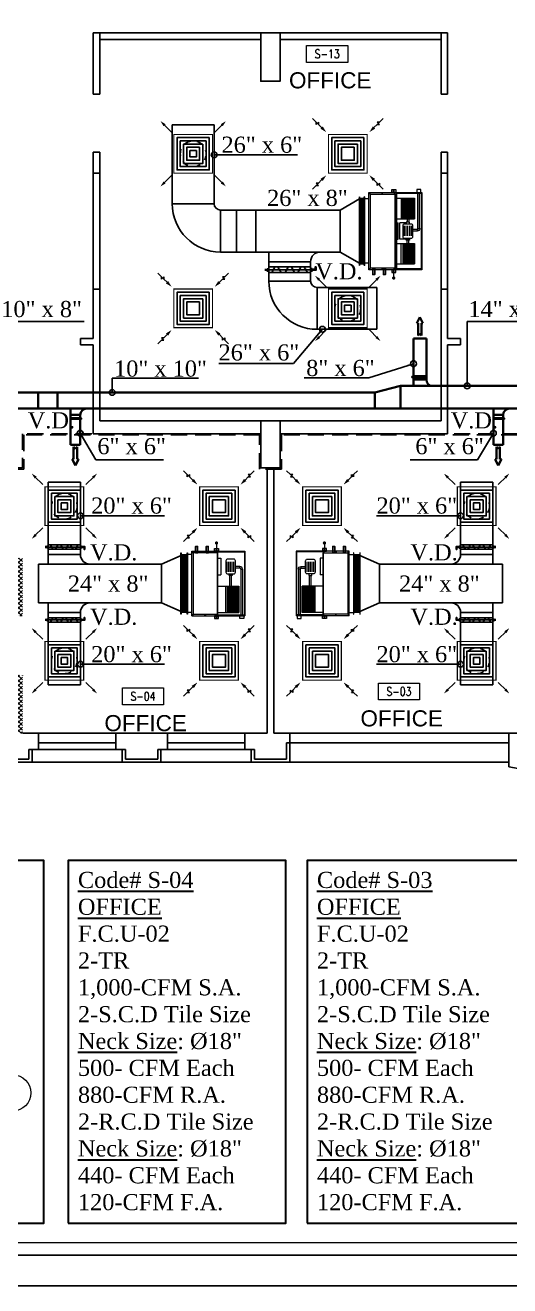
# Model space of a CAD drawing. Extents: x -432 to -365, y -145 to 173.
# Drawn here: x -398.62 to -391.1, y -65.47 to -45.91 of the extents above; entities that cross this region are included whole.
import ezdxf
from ezdxf.enums import TextEntityAlignment as Align

# ---------------------------------------------------------------- set-up
doc = ezdxf.new("R2010")
doc.units = 0
doc.header["$MEASUREMENT"] = 0
for name, pattern in [('DASHDOT', [1, 0.5, -0.25, 0, -0.25]), ('HIDDEN', [0.375, 0.25, -0.125]), ('HIDDEN-Z', [3, 2, -1])]:
    doc.linetypes.add(name, pattern=pattern)
for name, color, linetype in [('01_AC-EQUIP', 206, 'Continuous'), ('03_AC-S.DUCT', 5, 'Continuous'), ('12-AC-FL.CONN.', 2, 'Continuous'), ('A.C.VOLUM DAMPER', 2, 'Continuous'), ('COL', 2, 'Continuous'), ('COLHATCH', 5, 'Continuous'), ('elev', 2, 'Continuous'), ('ELEV1', 7, 'Continuous'), ('FASEL', 253, 'Continuous'), ('fram', 252, 'Continuous'), ('M-CH-WP-R', 40, 'HIDDEN-Z'), ('M-CH-WP-S', 142, 'Continuous'), ('M-DIFUSER', 195, 'Continuous'), ('M-DUCT-RA', 30, 'Continuous'), ('M-DUCT-SA', 5, 'Continuous'), ('M-EQBMNT', 21, 'Continuous'), ('METAL-EDGE', 253, 'Continuous'), ('WALL', 4, 'Continuous'), ('WIN', 5, 'Continuous'), ('ZONE TEXT', 73, 'Continuous')]:
    doc.layers.add(name, color=color, linetype=linetype)
for name, color, linetype, lineweight in [('04-AC_F.A.DUCT', 4, 'Continuous', 35), ('A-SYMB-RMNU', 4, 'Continuous', 9), ('AC-TEXT', 15, 'Continuous', 30), ('AXIS-TXT', 171, 'Continuous', 20)]:
    doc.layers.add(name, color=color, linetype=linetype, lineweight=lineweight)
doc.styles.add('AC', font='romans.shx', dxfattribs={"height": 0.2})
doc.styles.add('ARABY', font='sosa.shx')
doc.styles.add('ROMANS-TITLE', font='ROMANS.shx', dxfattribs={"width": 0.8})
doc.dimstyles.new('IHAB', dxfattribs={"dimscale": 0, "dimtxt": 0.15, "dimasz": 0.09, "dimexe": 0.18, "dimexo": 0.0625, "dimgap": 0, "dimtad": 0, "dimtih": 1, "dimtoh": 1, "dimzin": 0, "dimdsep": 46, "dimtxsty": 'ARABY', "dimcen": 0.03, "dimse1": 1, "dimse2": 1, "dimclrd": 36, "dimclrt": 42, "dimadec": 0, "dimazin": 0, "dimtfac": 1, "dimtmove": 1, "dimatfit": 3, "dimldrblk": 'ORIGIN', "dimfxl": 1, "dimtolj": 1, "dimtzin": 0, "dimarcsym": 0})

# ---------------------------------------------------------------- blocks, each defined once
blk = doc.blocks.new('*U251')
at = {"layer": 'M-DIFUSER', "ltscale": 5, "const_width": 18}
blk.add_lwpolyline([(-300, 300), (300, 300), (300, -300), (-300, -300)], close=True, dxfattribs=at)
at = {"layer": 'M-DIFUSER', "color": 21}
for points in [[(250, 250), (-250, 250), (-250, -250), (250, -250)], [(200, 200), (-200, 200), (-200, -200), (200, -200)], [(150, 150), (-150, 150), (-150, -150), (150, -150)], [(100, 100), (-100, 100), (-100, -100), (100, -100)], [(50, 50), (-50, 50), (-50, -50), (50, -50)]]:
    blk.add_lwpolyline(points, close=True, dxfattribs=at)
at = {"layer": 'M-DUCT-SA', "color": 5, "extrusion": (-5.07059e-20, -1.19855e-17, -1)}
blk.add_line((-461, 461), (-335, 335), dxfattribs=at)
at = {"layer": 'M-DUCT-SA', "color": 5, "extrusion": (-1.19855e-17, 5.07059e-20, -1)}
blk.add_line((461, 461), (335, 335), dxfattribs=at)
at = {"layer": 'M-DUCT-SA', "color": 5, "extrusion": (1.19855e-17, -5.07059e-20, -1)}
blk.add_line((-461, -461), (-335, -335), dxfattribs=at)
at = {"layer": 'M-DUCT-SA', "color": 5, "extrusion": (5.07059e-20, 1.19855e-17, -1)}
blk.add_line((461, -461), (335, -335), dxfattribs=at)
at = {"layer": 'M-DUCT-SA', "color": 5, "extrusion": (-5.07059e-20, -1.19855e-17, -1)}
blk.add_solid([(460, 428), (429, 459), (507, 507)], dxfattribs=at)
at = {"layer": 'M-DUCT-SA', "color": 5, "extrusion": (5.07059e-20, -1.19855e-17, -1)}
blk.add_solid([(-460, 428), (-429, 459), (-507, 507)], dxfattribs=at)
at = {"layer": 'M-DUCT-SA', "color": 5, "extrusion": (1.19855e-17, -5.07059e-20, -1)}
blk.add_solid([(428, -460), (459, -429), (507, -507)], dxfattribs=at)
at = {"layer": 'M-DUCT-SA', "color": 5, "extrusion": (-1.19855e-17, -5.07059e-20, -1)}
blk.add_solid([(-428, -460), (-459, -429), (-507, -507)], dxfattribs=at)
blk = doc.blocks.new('*U254')
at = {"layer": 'M-DIFUSER', "ltscale": 5, "const_width": 18}
blk.add_lwpolyline([(-300, 300), (300, 300), (300, -300), (-300, -300)], close=True, dxfattribs=at)
at = {"layer": 'M-DIFUSER', "color": 21}
for points in [[(250, 250), (-250, 250), (-250, -250), (250, -250)], [(200, 200), (-200, 200), (-200, -200), (200, -200)], [(150, 150), (-150, 150), (-150, -150), (150, -150)], [(100, 100), (-100, 100), (-100, -100), (100, -100)]]:
    blk.add_lwpolyline(points, close=True, dxfattribs=at)
at = {"layer": 'M-DUCT-RA', "color": 30}
for p, q in [((-491, 491), (-549, 549)), ((-491, 455), (-491, 491)), ((-455, 491), (-491, 455)), ((-455, 455), (-455, 491)), ((-406, 406), (-455, 455)), ((406, 406), (455, 455)), ((455, 491), (491, 491)), ((491, 455), (455, 491)), ((455, 455), (491, 455)), ((491, 491), (549, 549)), ((-491, -491), (-549, -549)), ((-491, -455), (-455, -491)), ((-455, -455), (-491, -455)), ((-455, -491), (-491, -491)), ((-406, -406), (-455, -455)), ((406, -406), (455, -455)), ((455, -491), (491, -455)), ((455, -455), (455, -491)), ((491, -455), (491, -491)), ((491, -491), (549, -549))]:
    blk.add_line(p, q, dxfattribs=at)
for points in [[(-389, 424), (-424, 389), (-335, 335)], [(424, 389), (389, 424), (335, 335)], [(-424, -389), (-389, -424), (-335, -335)], [(389, -424), (424, -389), (335, -335)]]:
    blk.add_solid(points, dxfattribs=at)
blk = doc.blocks.new('A$C180A56EA')
at = {"layer": 'A.C.VOLUM DAMPER'}
h = blk.add_hatch(dxfattribs=at)
h.set_pattern_fill('ANSI31', color=256, scale=0.001, style=0)
h.set_pattern_definition([(45, (129.5106855, -230.48025158), (-8.838834765e-05, 8.838834765e-05), [])])
h.paths.add_polyline_path([(0.0459, 0.0039), (0.0459, 0.0065), (0.0401, 0.0065), (0.0401, -0.0027), (0.0459, -0.0027), (0.0459, 0), (0.0603, 0), (0.0603, 0.0128), (0.057, 0.0128), (0.057, 0.0039)])
for p, q in [((-0.1242, 0.0032), (-0.1161, 0.0032)), ((-0.1161, 0.0004), (-0.119, 0.0032)), ((-0.1185, 0), (-0.1161, 0.0024)), ((-0.1161, 0.0015), (-0.1179, 0.0032)), ((-0.1174, 0), (-0.1161, 0.0013)), ((-0.1161, 0.0026), (-0.1168, 0.0032)), ((-0.1163, 0), (-0.1161, 0.0001)), ((-0.1161, 0.0001), (-0.1104, 0.0058)), ((-0.1161, 0.0013), (-0.1116, 0.0058)), ((-0.1161, 0.0024), (-0.1127, 0.0058)), ((-0.1161, -0.0026), (-0.1161, 0.0058)), ((-0.1161, 0.0035), (-0.1138, 0.0058)), ((-0.1161, 0.0058), (-0.1099, 0.0058)), ((-0.1161, 0.0057), (-0.116, 0.0058)), ((-0.1161, 0.0046), (-0.1149, 0.0058)), ((-0.1161, -0.001), (-0.1099, 0.0053)), ((-0.1099, -0.0014), (-0.1161, 0.0048)), ((-0.1161, -0.0021), (-0.1099, 0.0042)), ((-0.1099, -0.0026), (-0.1161, 0.0037)), ((-0.1109, -0.0026), (-0.1161, 0.0026)), ((-0.112, -0.0026), (-0.1161, 0.0015)), ((-0.1131, -0.0026), (-0.1161, 0.0004)), ((-0.1099, -0.0003), (-0.116, 0.0058)), ((-0.1156, -0.0026), (-0.1099, 0.0031)), ((-0.1099, 0.0008), (-0.1149, 0.0058)), ((-0.1145, -0.0026), (-0.1099, 0.002)), ((-0.1099, 0.0019), (-0.1138, 0.0058)), ((-0.1134, -0.0026), (-0.1099, 0.0009)), ((-0.1128, 0.0019), (0.0401, 0.0019)), ((-0.1099, 0.003), (-0.1127, 0.0058)), ((-0.1099, 0.0041), (-0.1116, 0.0058)), ((-0.1099, 0.0052), (-0.1105, 0.0058)), ((0.0401, 0.0121), (-0.1099, 0.0121)), ((-0.0882, 0.0113), (-0.0994, -0.0075)), ((-0.0768, 0.0113), (-0.0656, -0.0075)), ((-0.0402, 0.0113), (-0.0514, -0.0075)), ((-0.0284, 0.0113), (-0.0173, -0.0075)), ((0.0056, 0.0113), (-0.0056, -0.0075)), ((0.0174, 0.0113), (0.0286, -0.0075)), ((0.0459, 0.0065), (0.0401, 0.0065)), ((0.0401, 0.0065), (0.0401, -0.0027)), ((0.0459, 0.0039), (0.0459, 0.0065)), ((0.057, 0.0039), (0.0459, 0.0039)), ((0.0603, 0.0128), (0.057, 0.0128)), ((0.057, 0.0128), (0.057, 0.0039)), ((0.0603, 0.0128), (0.0603, 0)), ((-0.1242, 0), (-0.1161, 0)), ((-0.1142, -0.0026), (-0.1161, -0.0007)), ((-0.1153, -0.0026), (-0.1161, -0.0018)), ((-0.1099, -0.0026), (-0.1161, -0.0026)), ((-0.1123, -0.0026), (-0.1099, -0.0003)), ((-0.1111, -0.0026), (-0.1099, -0.0014)), ((-0.11, -0.0026), (-0.1099, -0.0025)), ((-0.1099, -0.0083), (0.0401, -0.0083)), ((0.0401, -0.0027), (0.0459, -0.0027)), ((0.0603, 0), (0.0459, 0)), ((0.0459, -0.0027), (0.0459, 0))]:
    blk.add_line(p, q, dxfattribs=at)
at = {"layer": 'A.C.VOLUM DAMPER', "extrusion": (0, 0, -1)}
for centre, major_axis, start_param, end_param in [((-0.0938, 0.0019), (0.00135, 0.00135), 3.926991, 7.068583), ((-0.0938, 0.0019), (-0.00135, 0.00135), 2.356195, 5.497787), ((-0.0712, 0.0019), (0.00135, 0.00135), 3.926991, 7.068583), ((-0.0712, 0.0019), (-0.00135, 0.00135), 2.356195, 5.497787), ((-0.0458, 0.0019), (0.00135, 0.00135), 3.926991, 7.068583), ((-0.0458, 0.0019), (-0.00135, 0.00135), 2.356195, 5.497787), ((-0.0228, 0.0019), (0.00135, 0.00135), 3.926991, 7.068583), ((-0.0228, 0.0019), (-0.00135, 0.00135), 2.356194, 5.497787), ((0, 0.0019), (0.00135, 0.00135), 3.926991, 7.068583), ((0, 0.0019), (0.00135, 0.00135), 0.785398, 3.926991), ((0.023, 0.0019), (0.00135, 0.00135), 3.926991, 7.068583), ((0.023, 0.0019), (-0.00135, 0.00135), 2.356195, 5.497787)]:
    blk.add_ellipse(centre, major_axis=major_axis, ratio=1, start_param=start_param, end_param=end_param, dxfattribs=at)
blk = doc.blocks.new('A$C224F6469')
at = {"layer": '01_AC-EQUIP', "color": 1, "lineweight": 20}
for p, q in [((0, 0), (1, 0)), ((0, -0.82), (0, 0)), ((1, -0.82), (1, 0)), ((0.007, -0.004), (0.988, -0.004)), ((0.007, -0.42), (0.007, -0.004)), ((0.32, -0.168), (0.163, -0.168)), ((0.32, -0.194), (0.163, -0.194)), ((0.236, -0.074), (0.236, -0.145)), ((0.263, -0.074), (0.236, -0.074)), ((0.263, -0.074), (0.263, -0.145)), ((0.276, -0.035), (1, -0.035)), ((0.276, -0.061), (0.276, -0.035)), ((0.276, -0.061), (1, -0.061)), ((0.541, -0.42), (0.541, -0.09)), ((0.541, -0.09), (0.949, -0.09)), ((0.541, -0.092), (0.949, -0.092)), ((0.541, -0.094), (0.949, -0.094)), ((0.541, -0.096), (0.949, -0.096)), ((0.541, -0.099), (0.949, -0.099)), ((0.541, -0.103), (0.949, -0.103)), ((0.541, -0.106), (0.949, -0.106)), ((0.541, -0.11), (0.949, -0.11)), ((0.541, -0.115), (0.949, -0.115)), ((0.541, -0.122), (0.949, -0.122)), ((0.541, -0.129), (0.949, -0.129)), ((0.541, -0.138), (0.949, -0.138)), ((0.541, -0.148), (0.949, -0.148)), ((0.541, -0.158), (0.949, -0.158)), ((0.541, -0.168), (0.949, -0.168)), ((0.541, -0.175), (0.949, -0.175)), ((0.541, -0.184), (0.949, -0.184)), ((0.541, -0.194), (0.949, -0.194)), ((0.949, -0.42), (0.949, -0.09)), ((0.988, -0.42), (0.988, -0.004)), ((0.109, -0.37), (0.363, -0.37)), ((0.109, -0.42), (0.109, -0.37)), ((0.32, -0.221), (0.163, -0.221)), ((0.32, -0.248), (0.163, -0.248)), ((0.32, -0.274), (0.163, -0.274)), ((0.363, -0.42), (0.363, -0.37)), ((0.541, -0.204), (0.376, -0.204)), ((0.541, -0.231), (0.376, -0.231)), ((0.541, -0.214), (0.949, -0.214)), ((0.541, -0.23), (0.949, -0.23)), ((0.541, -0.25), (0.949, -0.25)), ((0.541, -0.27), (0.949, -0.27)), ((0.949, -0.295), (0.541, -0.295)), ((0, -0.42), (1, -0.42)), ((0.022, -0.425), (0.001, -0.425)), ((0.011, -0.418), (0.011, -0.432)), ((0.978, -0.425), (0.999, -0.425)), ((0.989, -0.418), (0.989, -0.432)), ((0.022, -0.615), (0.001, -0.615)), ((0.011, -0.608), (0.011, -0.622)), ((0.978, -0.615), (0.999, -0.615)), ((0.989, -0.608), (0.989, -0.622)), ((1, -0.82), (0, -0.82)), ((0.022, -0.81), (0.001, -0.81)), ((0.011, -0.803), (0.011, -0.817)), ((0.05, -0.82), (0.05, -0.89)), ((0.95, -0.82), (0.95, -0.89)), ((0.978, -0.81), (0.999, -0.81)), ((0.989, -0.803), (0.989, -0.817))]:
    blk.add_line(p, q, dxfattribs=at)
at = {"layer": '01_AC-EQUIP', "color": 1, "linetype": 'DASHDOT', "lineweight": 20}
blk.add_line((0.541, -0.168), (0.949, -0.168), dxfattribs=at)
at = {"layer": '01_AC-EQUIP', "color": 4, "lineweight": 20}
blk.add_line((-0.128, -0.438), (-0.023, -0.438), dxfattribs=at)
at = {"layer": '01_AC-EQUIP', "color": 2, "lineweight": 20}
for p, q in [((0.047, -0.9), (0.063, -0.895)), ((0.047, -0.9), (0.063, -0.905)), ((0.047, -0.91), (0.063, -0.905)), ((0.047, -0.91), (0.063, -0.915)), ((0.047, -0.92), (0.063, -0.915)), ((0.047, -0.92), (0.063, -0.925)), ((0.047, -0.931), (0.063, -0.925)), ((0.047, -0.931), (0.063, -0.936)), ((0.047, -0.941), (0.063, -0.936)), ((0.047, -0.941), (0.063, -0.946)), ((0.047, -0.951), (0.063, -0.946)), ((0.047, -0.951), (0.063, -0.956)), ((0.047, -0.961), (0.063, -0.956)), ((0.047, -0.961), (0.063, -0.966)), ((0.047, -0.971), (0.063, -0.966)), ((0.047, -0.971), (0.063, -0.976)), ((0.047, -0.981), (0.063, -0.976)), ((0.063, -0.905), (0.937, -0.905)), ((0.063, -0.915), (0.937, -0.915)), ((0.063, -0.925), (0.937, -0.925)), ((0.063, -0.936), (0.937, -0.936)), ((0.063, -0.946), (0.937, -0.946)), ((0.063, -0.956), (0.937, -0.956)), ((0.063, -0.966), (0.937, -0.966)), ((0.063, -0.976), (0.937, -0.976)), ((0.953, -0.9), (0.937, -0.895)), ((0.953, -0.9), (0.937, -0.905)), ((0.953, -0.91), (0.937, -0.905)), ((0.953, -0.91), (0.937, -0.915)), ((0.953, -0.92), (0.937, -0.915)), ((0.953, -0.92), (0.937, -0.925)), ((0.953, -0.931), (0.937, -0.925)), ((0.953, -0.931), (0.937, -0.936)), ((0.953, -0.941), (0.937, -0.936)), ((0.953, -0.941), (0.937, -0.946)), ((0.953, -0.951), (0.937, -0.946)), ((0.953, -0.951), (0.937, -0.956)), ((0.953, -0.961), (0.937, -0.956)), ((0.953, -0.961), (0.937, -0.966)), ((0.953, -0.971), (0.937, -0.966)), ((0.953, -0.971), (0.937, -0.976)), ((0.953, -0.981), (0.937, -0.976)), ((0.047, -0.981), (0.063, -0.987)), ((0.953, -0.981), (0.937, -0.987))]:
    blk.add_line(p, q, dxfattribs=at)
at = {"layer": '01_AC-EQUIP', "color": 1, "lineweight": 20}
blk.add_lwpolyline([(0.324, -0.145), (0.149, -0.145, 0.414214), (0.122, -0.171), (0.122, -0.264, 0.414214), (0.149, -0.291), (0.324, -0.291, 0.414214), (0.351, -0.264), (0.351, -0.171, 0.414214)], format="xyb", close=True, dxfattribs=at)
for points in [[(0.351, -0.193), (0.376, -0.193), (0.376, -0.243), (0.351, -0.243)], [(1.044, -0.076), (1, -0.076), (1, -0.016), (1.044, -0.016)], [(-0.044, -0.407), (0, -0.407), (0, -0.467), (-0.044, -0.467)], [(0.025, -0.8), (0.975, -0.8), (0.975, -0.42), (0.025, -0.42)], [(1.044, -0.407), (1, -0.407), (1, -0.467), (1.044, -0.467)]]:
    blk.add_lwpolyline(points, close=True, dxfattribs=at)
at = {"layer": '01_AC-EQUIP', "color": 4, "lineweight": 20, "const_width": 0.0252}
blk.add_lwpolyline([(-0.126, -0.45, 1), (-0.131, -0.425, 1)], format="xyb", close=True, dxfattribs=at)
at = {"layer": '01_AC-EQUIP', "color": 2, "lineweight": 20}
for points in [[(0.975, -0.89), (0.975, -0.895), (0.025, -0.895), (0.025, -0.89)], [(0.975, -0.987), (0.975, -0.992), (0.025, -0.992), (0.025, -0.987)]]:
    blk.add_lwpolyline(points, close=True, dxfattribs=at)
at = {"layer": '01_AC-EQUIP', "color": 1, "lineweight": 20}
for centre in [(-0.023, -0.438), (1.023, -0.438)]:
    blk.add_circle(centre, 0.00932, dxfattribs=at)
for radius in [0.0399, 0.0133]:
    blk.add_arc((0.276, -0.074), radius, 90.0006, 180.0006, dxfattribs=at)
at = {"layer": '01_AC-EQUIP', "color": 1, "lineweight": 20, "extrusion": (0, 0, -1)}
for centre, major_axis, start_param, end_param in [((0.011, -0.425), (-0.00827, 0), -1.570796, 4.712389), ((0.011, -0.425), (-0.0047, 0), 3.141593, 9.424778), ((0.011, -0.615), (-0.00827, 0), -1.570796, 4.712389), ((0.011, -0.615), (-0.0047, 0), 3.141593, 9.424778), ((0.011, -0.81), (-0.00827, 0), -1.570796, 4.712389), ((0.011, -0.81), (-0.0047, 0), 3.141593, 9.424778)]:
    blk.add_ellipse(centre, major_axis=major_axis, ratio=0.646018, start_param=start_param, end_param=end_param, dxfattribs=at)
at = {"layer": '01_AC-EQUIP', "color": 1, "lineweight": 20}
for centre, major_axis, start_param, end_param in [((0.989, -0.425), (0.00827, 0), -1.570796, 4.712389), ((0.989, -0.425), (0.0047, 0), 3.141593, 9.424778), ((0.989, -0.615), (0.00827, 0), -1.570796, 4.712389), ((0.989, -0.615), (0.0047, 0), 3.141593, 9.424778), ((0.989, -0.81), (0.00827, 0), -1.570796, 4.712389), ((0.989, -0.81), (0.0047, 0), 3.141593, 9.424778)]:
    blk.add_ellipse(centre, major_axis=major_axis, ratio=0.646018, start_param=start_param, end_param=end_param, dxfattribs=at)
at = {"layer": 'M-CH-WP-R', "color": 6, "linetype": 'ByBlock', "ltscale": 1.5}
blk.add_lwpolyline([(0.025, -0.762), (0.025, -0.732), (-0.075, -0.732), (-0.075, -0.762)], close=True, dxfattribs=at)
at = {"layer": 'M-CH-WP-S', "color": 5, "linetype": 'ByBlock', "ltscale": 1.5}
blk.add_lwpolyline([(0.025, -0.597), (0.025, -0.567), (-0.075, -0.567), (-0.075, -0.597)], close=True, dxfattribs=at)
at = {"layer": 'M-EQBMNT', "color": 21, "linetype": 'ByBlock', "ltscale": 1.5}
blk.add_line((0.541, -0.09), (0.949, -0.09), dxfattribs=at)
blk = doc.blocks.new('A$C069E27EC')
at = {"layer": '01_AC-EQUIP', "color": 2, "linetype": 'Continuous'}
for p, q in [((0, 0), (0, -130)), ((1, 0.3), (0.5, -1.3)), ((1, 0.3), (1.5, -1.3)), ((2, 0.3), (1.5, -1.3)), ((2, 0.3), (2.5, -1.3)), ((3, 0.3), (2.5, -1.3)), ((3, 0.3), (3.6, -1.3)), ((4.1, 0.3), (3.6, -1.3)), ((4.1, 0.3), (4.6, -1.3)), ((5.1, 0.3), (4.6, -1.3)), ((5.1, 0.3), (5.6, -1.3)), ((6.1, 0.3), (5.6, -1.3)), ((6.1, 0.3), (6.6, -1.3)), ((7.1, 0.3), (6.6, -1.3)), ((7.1, 0.3), (7.6, -1.3)), ((8.1, 0.3), (7.6, -1.3)), ((8.1, 0.3), (8.6, -1.3)), ((9.2, 0.3), (8.6, -1.3)), ((9.2, 0.3), (9.7, -1.3)), ((1.5, -128.7), (1.5, -1.3)), ((2.5, -128.7), (2.5, -1.3)), ((3.6, -128.7), (3.6, -1.3)), ((4.6, -128.7), (4.6, -1.3)), ((5.6, -128.7), (5.6, -1.3)), ((6.6, -128.7), (6.6, -1.3)), ((7.6, -128.7), (7.6, -1.3)), ((8.6, -128.7), (8.6, -1.3)), ((1, -130.3), (0.5, -128.7)), ((1, -130.3), (1.5, -128.7)), ((2, -130.3), (1.5, -128.7)), ((2, -130.3), (2.5, -128.7)), ((3, -130.3), (2.5, -128.7)), ((3, -130.3), (3.6, -128.7)), ((4.1, -130.3), (3.6, -128.7)), ((4.1, -130.3), (4.6, -128.7)), ((5.1, -130.3), (4.6, -128.7)), ((5.1, -130.3), (5.6, -128.7)), ((6.1, -130.3), (5.6, -128.7)), ((6.1, -130.3), (6.6, -128.7)), ((7.1, -130.3), (6.6, -128.7)), ((7.1, -130.3), (7.6, -128.7)), ((8.1, -130.3), (7.6, -128.7)), ((8.1, -130.3), (8.6, -128.7)), ((9.2, -130.3), (8.6, -128.7)), ((9.2, -130.3), (9.7, -128.7))]:
    blk.add_line(p, q, dxfattribs=at)
for points in [[(0, 2.5), (0.5, 2.5), (0.5, -132.5), (0, -132.5)], [(9.7, 2.5), (10.2, 2.5), (10.2, -132.5), (9.7, -132.5)]]:
    blk.add_lwpolyline(points, close=True, dxfattribs=at)
blk = doc.blocks.new('A$C7CD32F90')
at = {"layer": '01_AC-EQUIP', "color": 1, "lineweight": 20}
for p, q in [((0.089, -0.4), (0.089, -0.116)), ((0.408, -0.116), (0.089, -0.116)), ((0.408, -0.117), (0.089, -0.117)), ((0.408, -0.119), (0.089, -0.119)), ((0.408, -0.122), (0.089, -0.122)), ((0.408, -0.125), (0.089, -0.125)), ((0.408, -0.128), (0.089, -0.128)), ((0.408, -0.132), (0.089, -0.132)), ((0.408, -0.136), (0.089, -0.136)), ((0.408, -0.141), (0.089, -0.141)), ((0.408, -0.148), (0.089, -0.148)), ((0.408, -0.155), (0.089, -0.155)), ((0.408, -0.164), (0.089, -0.164)), ((0.408, -0.173), (0.089, -0.173)), ((0.408, -0.183), (0.089, -0.183)), ((0.408, -0.193), (0.089, -0.193)), ((0.408, -0.4), (0.408, -0.116)), ((0.683, -0.168), (0.526, -0.168)), ((0.683, -0.194), (0.526, -0.194)), ((0.599, -0.074), (0.599, -0.145)), ((0.626, -0.074), (0.599, -0.074)), ((0.626, -0.074), (0.626, -0.145)), ((0.639, -0.035), (1.2, -0.035)), ((0.639, -0.061), (0.639, -0.035)), ((0.639, -0.061), (1.2, -0.061)), ((0.791, -0.4), (0.791, -0.116)), ((0.791, -0.116), (1.11, -0.116)), ((0.791, -0.117), (1.11, -0.117)), ((0.791, -0.119), (1.11, -0.119)), ((0.791, -0.122), (1.11, -0.122)), ((0.791, -0.125), (1.11, -0.125)), ((0.791, -0.128), (1.11, -0.128)), ((0.791, -0.132), (1.11, -0.132)), ((0.791, -0.136), (1.11, -0.136)), ((0.791, -0.141), (1.11, -0.141)), ((0.791, -0.148), (1.11, -0.148)), ((0.791, -0.155), (1.11, -0.155)), ((0.791, -0.164), (1.11, -0.164)), ((0.791, -0.173), (1.11, -0.173)), ((0.791, -0.183), (1.11, -0.183)), ((0.791, -0.193), (1.11, -0.193)), ((1.11, -0.4), (1.11, -0.116)), ((0.408, -0.201), (0.089, -0.201)), ((0.408, -0.209), (0.089, -0.209)), ((0.408, -0.219), (0.089, -0.219)), ((0.408, -0.229), (0.089, -0.229)), ((0.408, -0.239), (0.089, -0.239)), ((0.408, -0.255), (0.089, -0.255)), ((0.408, -0.275), (0.089, -0.275)), ((0.408, -0.295), (0.089, -0.295)), ((0.089, -0.321), (0.408, -0.321)), ((0.408, -0.204), (0.46, -0.204)), ((0.408, -0.231), (0.46, -0.231)), ((0.472, -0.243), (0.472, -0.343)), ((0.472, -0.343), (0.726, -0.343)), ((0.472, -0.37), (0.726, -0.37)), ((0.472, -0.4), (0.472, -0.37)), ((0.683, -0.221), (0.526, -0.221)), ((0.683, -0.248), (0.526, -0.248)), ((0.683, -0.274), (0.526, -0.274)), ((0.726, -0.243), (0.726, -0.343)), ((0.726, -0.4), (0.726, -0.37)), ((0.791, -0.204), (0.739, -0.204)), ((0.791, -0.231), (0.739, -0.231)), ((0.791, -0.201), (1.11, -0.201)), ((0.791, -0.209), (1.11, -0.209)), ((0.791, -0.219), (1.11, -0.219)), ((0.791, -0.229), (1.11, -0.229)), ((0.791, -0.239), (1.11, -0.239)), ((0.791, -0.255), (1.11, -0.255)), ((0.791, -0.275), (1.11, -0.275)), ((0.791, -0.295), (1.11, -0.295)), ((1.11, -0.321), (0.791, -0.321)), ((0.022, -0.425), (0.001, -0.425)), ((0.011, -0.418), (0.011, -0.432)), ((1.178, -0.425), (1.199, -0.425)), ((1.189, -0.418), (1.189, -0.432)), ((0.022, -0.615), (0.001, -0.615)), ((0.011, -0.608), (0.011, -0.622)), ((1.178, -0.615), (1.199, -0.615)), ((1.189, -0.608), (1.189, -0.622)), ((0.022, -0.81), (0.001, -0.81)), ((0.011, -0.803), (0.011, -0.817)), ((0.1, -0.824), (0.1, -0.89)), ((1.1, -0.824), (1.1, -0.89)), ((1.178, -0.81), (1.199, -0.81)), ((1.189, -0.803), (1.189, -0.817))]:
    blk.add_line(p, q, dxfattribs=at)
at = {"layer": '01_AC-EQUIP', "color": 1, "linetype": 'DASHDOT', "lineweight": 20}
for p, q in [((0.408, -0.193), (0.089, -0.193)), ((0.791, -0.193), (1.11, -0.193))]:
    blk.add_line(p, q, dxfattribs=at)
at = {"layer": '01_AC-EQUIP', "color": 4, "lineweight": 20}
blk.add_line((-0.128, -0.438), (-0.023, -0.438), dxfattribs=at)
at = {"layer": '01_AC-EQUIP', "color": 1, "lineweight": 20}
for points in [[(0, -0.4), (1.2, -0.4), (1.2, 0), (0, 0)], [(0.012, -0.388), (1.188, -0.388), (1.188, -0.012), (0.012, -0.012)], [(0.485, -0.193), (0.46, -0.193), (0.46, -0.243), (0.485, -0.243)], [(0.714, -0.193), (0.739, -0.193), (0.739, -0.243), (0.714, -0.243)], [(1.244, -0.076), (1.2, -0.076), (1.2, -0.016), (1.244, -0.016)], [(-0.044, -0.407), (0, -0.407), (0, -0.467), (-0.044, -0.467)], [(1.2, -0.4), (0, -0.4), (0, -0.824), (1.2, -0.824)], [(1.175, -0.42), (0.024, -0.42), (0.024, -0.8), (1.175, -0.8)], [(1.244, -0.407), (1.2, -0.407), (1.2, -0.467), (1.244, -0.467)]]:
    blk.add_lwpolyline(points, close=True, dxfattribs=at)
blk.add_lwpolyline([(0.687, -0.145), (0.511, -0.145, 0.414214), (0.485, -0.171), (0.485, -0.264, 0.414214), (0.511, -0.291), (0.687, -0.291, 0.414214), (0.714, -0.264), (0.714, -0.171, 0.414214)], format="xyb", close=True, dxfattribs=at)
at = {"layer": '01_AC-EQUIP', "color": 4, "lineweight": 20, "const_width": 0.0252}
blk.add_lwpolyline([(-0.126, -0.45, 1), (-0.131, -0.425, 1)], format="xyb", close=True, dxfattribs=at)
at = {"layer": '01_AC-EQUIP', "color": 1, "lineweight": 20}
for centre in [(-0.023, -0.438), (1.223, -0.438)]:
    blk.add_circle(centre, 0.00932, dxfattribs=at)
for radius in [0.0399, 0.0133]:
    blk.add_arc((0.639, -0.074), radius, 90.0006, 180.0006, dxfattribs=at)
at = {"layer": '01_AC-EQUIP', "color": 1, "lineweight": 20, "extrusion": (0, 0, -1)}
for centre, major_axis, start_param, end_param in [((0.011, -0.425), (-0.00827, 0), -1.570796, 4.712389), ((0.011, -0.425), (-0.0047, 0), 3.141593, 9.424778), ((0.011, -0.615), (-0.00827, 0), -1.570796, 4.712389), ((0.011, -0.615), (-0.0047, 0), 3.141593, 9.424778), ((0.011, -0.81), (-0.00827, 0), -1.570796, 4.712389), ((0.011, -0.81), (-0.0047, 0), 3.141593, 9.424778)]:
    blk.add_ellipse(centre, major_axis=major_axis, ratio=0.646018, start_param=start_param, end_param=end_param, dxfattribs=at)
at = {"layer": '01_AC-EQUIP', "color": 1, "lineweight": 20}
for centre, major_axis, start_param, end_param in [((1.189, -0.425), (0.00827, 0), -1.570796, 4.712389), ((1.189, -0.425), (0.0047, 0), 3.141593, 9.424778), ((1.189, -0.615), (0.00827, 0), -1.570796, 4.712389), ((1.189, -0.615), (0.0047, 0), 3.141593, 9.424778), ((1.189, -0.81), (0.00827, 0), -1.570796, 4.712389), ((1.189, -0.81), (0.0047, 0), 3.141593, 9.424778)]:
    blk.add_ellipse(centre, major_axis=major_axis, ratio=0.646018, start_param=start_param, end_param=end_param, dxfattribs=at)
at = {"layer": 'M-CH-WP-R', "color": 6, "linetype": 'ByBlock', "ltscale": 1.5}
blk.add_lwpolyline([(0.025, -0.762), (0.025, -0.732), (-0.075, -0.732), (-0.075, -0.762)], close=True, dxfattribs=at)
at = {"layer": 'M-CH-WP-S', "color": 5, "linetype": 'ByBlock', "ltscale": 1.5}
blk.add_lwpolyline([(0.025, -0.597), (0.025, -0.567), (-0.075, -0.567), (-0.075, -0.597)], close=True, dxfattribs=at)
at = {"layer": 'M-EQBMNT', "color": 21, "linetype": 'ByBlock', "ltscale": 1.5}
for p, q in [((0.408, -0.116), (0.089, -0.116)), ((0.791, -0.116), (1.11, -0.116))]:
    blk.add_line(p, q, dxfattribs=at)
at = {"layer": '01_AC-EQUIP', "color": 1, "lineweight": 20, "xscale": 0.00784765227677817, "yscale": 0.00784765227677817, "zscale": 0.00784765227677817, "rotation": 270}
blk.add_blockref('A$C069E27EC', (1.11, -0.89), dxfattribs=at)
blk = doc.blocks.new('A$C4397250F')
at = {"layer": '04-AC_F.A.DUCT'}
for p, q in [((0, 0), (-0.0241, -0.0482)), ((-0.0241, -0.0482), (-0.0132, -0.0482)), ((-0.0132, -0.0482), (-0.0132, -0.1443)), ((0.0241, -0.0482), (0, 0)), ((0.0132, -0.0482), (0.0241, -0.0482)), ((0.0132, -0.0482), (0.0132, -0.1443)), ((0, -0.1288), (-0.0132, -0.1443)), ((0.0132, -0.1443), (0, -0.1288))]:
    blk.add_line(p, q, dxfattribs=at)
blk = doc.blocks.new('A-ROOM')
at = {"layer": 'A-SYMB-RMNU'}
blk.add_lwpolyline([(-425, 175), (425, 175), (425, -175), (-425, -175)], close=True, dxfattribs=at)
at = {"layer": 'A-SYMB-RMNU', "style": 'ROMANS-TITLE', "width": 0.8}
blk.add_attdef('ROOM-NO', text='', height=175, dxfattribs=at).set_placement((0, 0), align=Align.MIDDLE)

msp = doc.modelspace()

# ---------------------------------------------------------------- hatches: boundary and pattern name
at = {"layer": 'COLHATCH', "linetype": 'Continuous'}
h = msp.add_hatch(dxfattribs=at)
h.set_pattern_fill('_USER', color=252, scale=0.05, angle=45, style=0, double=1, pattern_type=0)
h.set_pattern_definition([(45, (-202.924395, -212.77691), (-0.035355339, 0.035355339), []), (135, (-202.924395, -212.77691), (-0.035355339, -0.035355339), [])])
h.paths.add_polyline_path([(-382.484, -35.197), (-382.784, -35.197), (-382.784, -36.097), (-382.484, -36.097)])
h.paths.add_polyline_path([(-380.484, -35.197), (-381.284, -35.197), (-381.284, -35.497), (-380.484, -35.497)])
h.paths.add_polyline_path([(-378.534, -37.197), (-378.834, -37.197), (-378.834, -37.797), (-378.534, -37.797)])
h.paths.add_polyline_path([(-378.134, -40.777), (-378.934, -40.777), (-378.934, -41.077), (-378.134, -41.077)])
h.paths.add_polyline_path([(-380.684, -40.777), (-381.484, -40.777), (-381.484, -41.077), (-380.684, -41.077)])
h.paths.add_polyline_path([(-380.584, -45.827), (-381.484, -45.827), (-381.484, -46.127), (-380.584, -46.127)])
h.paths.add_polyline_path([(-378.134, -45.777), (-378.934, -45.777), (-378.934, -46.077), (-378.134, -46.077)])
h.paths.add_polyline_path([(-380.392, -52.047), (-381.492, -52.047), (-381.492, -52.347), (-380.639, -52.347, -0.011587), (-380.655, -53.033), (-380.405, -53.043, 0.01656)])
h.paths.add_polyline_path([(-380.586, -54.777), (-380.84, -54.777, -0.040808), (-381.428, -57.116), (-381.192, -57.197, 0.04151)])
h.paths.add_polyline_path([(-382.484, -54.177), (-382.784, -54.177), (-382.784, -55.077), (-382.484, -55.077)])
h.paths.add_polyline_path([(-386.614, -54.177), (-387.014, -54.177), (-387.014, -55.077), (-386.614, -55.077)])
h.paths.add_polyline_path([(-390.414, -54.177), (-390.864, -54.177), (-390.864, -55.077), (-390.414, -55.077)])
h.paths.add_polyline_path([(-390.664, -55.997), (-390.964, -55.997), (-390.964, -56.897), (-390.664, -56.897)])
h.paths.add_polyline_path([(-398.664, -54.177), (-398.964, -54.177), (-398.964, -55.077), (-398.664, -55.077)])
h.paths.add_polyline_path([(-398.664, -55.997), (-398.964, -55.997), (-398.964, -56.897), (-398.664, -56.897)])
h.paths.add_polyline_path([(-406.664, -54.177), (-406.964, -54.177), (-406.964, -55.077), (-406.664, -55.077)])
h.paths.add_polyline_path([(-406.664, -55.997), (-406.964, -55.997), (-406.964, -56.897), (-406.664, -56.897)])
h.paths.add_polyline_path([(-414.764, -54.177), (-415.214, -54.177), (-415.214, -55.077), (-414.764, -55.077)])
h.paths.add_polyline_path([(-414.664, -55.997), (-414.964, -55.997), (-414.964, -56.897), (-414.664, -56.897)])
h.paths.add_polyline_path([(-418.614, -54.177), (-419.014, -54.177), (-419.014, -55.077), (-418.614, -55.077)])
h.paths.add_polyline_path([(-422.844, -54.177), (-423.144, -54.177), (-423.144, -55.077), (-422.844, -55.077)])
h.paths.add_polyline_path([(-424.137, -52.047), (-425.237, -52.047, 0.01656), (-425.224, -53.043), (-424.974, -53.033, -0.011587), (-424.99, -52.347), (-424.137, -52.347)])
h.paths.add_polyline_path([(-424.789, -54.777), (-425.042, -54.777, 0.04151), (-424.437, -57.197), (-424.2, -57.116, -0.040808)])
h.paths.add_polyline_path([(-424.144, -45.827), (-425.044, -45.827), (-425.044, -46.127), (-424.144, -46.127)])
h.paths.add_polyline_path([(-426.694, -45.777), (-427.494, -45.777), (-427.494, -46.077), (-426.694, -46.077)])
h.paths.add_polyline_path([(-426.694, -40.777), (-427.494, -40.777), (-427.494, -41.077), (-426.694, -41.077)])
h.paths.add_polyline_path([(-424.144, -40.777), (-424.944, -40.777), (-424.944, -41.077), (-424.144, -41.077)])
h.paths.add_polyline_path([(-426.794, -37.197), (-427.094, -37.197), (-427.094, -37.797), (-426.794, -37.797)])
h.paths.add_polyline_path([(-424.344, -35.197), (-425.144, -35.197), (-425.144, -35.497), (-424.344, -35.497)])
h.paths.add_polyline_path([(-422.844, -35.197), (-423.144, -35.197), (-423.144, -36.097), (-422.844, -36.097)])
h.paths.add_polyline_path([(-418.564, -35.197), (-418.964, -35.197), (-418.964, -36.097), (-418.564, -36.097)])
h.paths.add_polyline_path([(-414.764, -35.197), (-415.214, -35.197), (-415.214, -36.097), (-414.764, -36.097)])
h.paths.add_polyline_path([(-405.414, -32.997), (-405.714, -32.997), (-405.714, -33.597), (-405.414, -33.597)])
h.paths.add_polyline_path([(-405.414, -35.497), (-400.314, -35.497), (-400.314, -36.947), (-400.014, -36.947), (-400.014, -35.197), (-405.714, -35.197), (-405.714, -36.947), (-405.414, -36.947)])
h.paths.add_polyline_path([(-398.664, -32.997), (-398.964, -32.997), (-398.964, -33.597), (-398.664, -33.597)])
h.paths.add_polyline_path([(-398.664, -36.347), (-398.964, -36.347), (-398.964, -36.947), (-398.664, -36.947)])
h.paths.add_polyline_path([(-390.414, -35.197), (-390.864, -35.197), (-390.864, -36.097), (-390.414, -36.097)])

# ---------------------------------------------------------------- linework, layer by layer
at = {"layer": '03_AC-S.DUCT', "linetype": 'Continuous'}
for p, q in [((-396.339, -47.452), (-396.339, -48.677)), ((-395.689, -47.452), (-396.339, -47.452)), ((-395.689, -47.452), (-395.689, -48.677)), ((-395.689, -48.677), (-396.339, -48.677)), ((-393.734, -48.777), (-393.43, -48.602)), ((-393.734, -48.777), (-395.589, -48.777)), ((-395.589, -48.777), (-395.589, -49.427)), ((-395.341, -49.427), (-395.341, -48.777)), ((-395.041, -49.427), (-395.041, -48.777)), ((-393.734, -48.777), (-393.734, -49.427)), ((-393.734, -49.427), (-395.589, -49.427)), ((-394.841, -49.877), (-394.841, -49.427)), ((-393.734, -49.427), (-393.43, -49.602)), ((-394.191, -49.577), (-394.841, -49.577)), ((-394.191, -49.877), (-394.191, -49.577)), ((-394.191, -49.877), (-394.841, -49.877)), ((-393.164, -49.977), (-394.091, -49.977)), ((-394.091, -49.977), (-394.091, -50.627)), ((-393.164, -49.977), (-393.164, -50.627)), ((-393.164, -50.627), (-394.091, -50.627)), ((-398.264, -52.997), (-397.764, -52.997)), ((-398.264, -52.997), (-398.264, -54.272)), ((-397.764, -54.122), (-397.764, -52.997)), ((-391.864, -54.122), (-391.864, -52.997)), ((-391.364, -52.997), (-391.864, -52.997)), ((-391.364, -52.997), (-391.364, -54.272)), ((-397.764, -54.122), (-398.264, -54.122)), ((-396.506, -54.272), (-396.201, -54.135)), ((-393.123, -54.272), (-393.428, -54.135)), ((-391.864, -54.122), (-391.364, -54.122)), ((-398.414, -54.872), (-398.414, -54.272)), ((-396.506, -54.272), (-398.414, -54.272)), ((-396.506, -54.272), (-396.506, -54.872)), ((-393.123, -54.272), (-391.214, -54.272)), ((-393.123, -54.272), (-393.123, -54.872)), ((-391.214, -54.872), (-391.214, -54.272)), ((-396.506, -54.872), (-398.414, -54.872)), ((-398.264, -56.147), (-398.264, -54.872)), ((-396.506, -54.872), (-396.201, -55.009)), ((-393.123, -54.872), (-393.428, -55.009)), ((-393.123, -54.872), (-391.214, -54.872)), ((-391.364, -56.147), (-391.364, -54.872)), ((-397.764, -55.022), (-398.264, -55.022)), ((-397.764, -55.022), (-397.764, -56.147)), ((-391.864, -55.022), (-391.864, -56.147)), ((-391.864, -55.022), (-391.364, -55.022)), ((-398.264, -56.147), (-397.764, -56.147)), ((-391.364, -56.147), (-391.864, -56.147))]:
    msp.add_line(p, q, dxfattribs=at)
for centre, radius, start, end in [((-395.589, -48.677), 0.75, 180, 270), ((-395.589, -48.677), 0.1, 180, 270), ((-394.041, -49.577), 0.15, 90, 180), ((-394.091, -49.877), 0.75, 180, 270), ((-394.091, -49.877), 0.1, 180, 270), ((-397.614, -54.122), 0.15, 180, 270), ((-392.014, -54.122), 0.15, 270, 0), ((-397.614, -55.022), 0.15, 90, 180), ((-392.014, -55.022), 0.15, 360, 90)]:
    msp.add_arc(centre, radius, start, end, dxfattribs=at)
at = {"layer": '04-AC_F.A.DUCT', "linetype": 'Continuous'}
for p, q in [((-392.595, -51.506), (-392.595, -50.769)), ((-392.395, -50.769), (-392.595, -50.769)), ((-392.395, -51.406), (-392.395, -50.769)), ((-392.395, -51.406), (-392.595, -51.406)), ((-393.195, -51.606), (-399.503, -51.606)), ((-398.418, -51.856), (-398.418, -51.606)), ((-398.118, -51.856), (-398.118, -51.606)), ((-392.795, -51.506), (-393.195, -51.606)), ((-393.195, -51.606), (-393.195, -51.856)), ((-390.527, -51.506), (-392.795, -51.506)), ((-392.795, -51.506), (-392.795, -51.856)), ((-382.609, -51.856), (-400.521, -51.856)), ((-397.918, -52.422), (-397.918, -51.856)), ((-397.768, -51.956), (-397.918, -51.956)), ((-397.768, -52.422), (-397.768, -51.956)), ((-391.353, -52.422), (-391.353, -51.856)), ((-391.203, -51.956), (-391.353, -51.956)), ((-391.203, -52.422), (-391.203, -51.956)), ((-397.918, -52.422), (-397.768, -52.422)), ((-391.353, -52.422), (-391.203, -52.422))]:
    msp.add_line(p, q, dxfattribs=at)
for centre, start, end in [((-392.295, -51.406), 180, 270), ((-397.668, -51.956), 90, 180), ((-391.103, -51.956), 90, 180)]:
    msp.add_arc(centre, 0.1, start, end, dxfattribs=at)
at = {"layer": '12-AC-FL.CONN.', "linetype": 'HIDDEN', "ltscale": 0.25}
for centre in [(-396.014, -47.902), (-393.614, -50.302), (-398.014, -53.372), (-391.614, -53.372), (-398.014, -55.772), (-391.614, -55.772)]:
    msp.add_circle(centre, 0.2, dxfattribs=at)
at = {"layer": 'AC-TEXT', "color": 34, "linetype": 'Continuous'}
for points in [[(-401.71, -64.5), (-398.332, -64.5), (-398.332, -58.87), (-401.71, -58.87)], [(-397.954, -64.5), (-394.576, -64.5), (-394.576, -58.87), (-397.954, -58.87)], [(-394.244, -64.5), (-390.866, -64.5), (-390.866, -58.87), (-394.244, -58.87)]]:
    msp.add_lwpolyline(points, close=True, dxfattribs=at)
at = {"layer": 'AXIS-TXT'}
msp.add_circle((-398.814, -62.478), 0.282, dxfattribs=at)
at = {"layer": 'COL', "linetype": 'Continuous'}
for points in [[(-394.664, -46.027), (-394.964, -46.027), (-394.964, -46.777), (-394.664, -46.777)], [(-394.664, -52.047), (-394.964, -52.047), (-394.964, -52.777), (-394.664, -52.777)]]:
    msp.add_lwpolyline(points, close=True, dxfattribs=at)
at = {"layer": 'elev', "color": 252}
for p, q in [((-397.114, -57.347), (-398.514, -57.347)), ((-395.114, -57.347), (-396.514, -57.347)), ((-394.514, -57.347), (-391.114, -57.347))]:
    msp.add_line(p, q, dxfattribs=at)
at = {"layer": 'ELEV1'}
for p, q in [((-397.214, -57.147), (-398.414, -57.147)), ((-395.214, -57.147), (-396.414, -57.147))]:
    msp.add_line(p, q, dxfattribs=at)
at = {"layer": 'FASEL', "linetype": 'HIDDEN'}
for points in [[(-390.984, -52.267), (-394.644, -52.267), (-394.644, -52.797), (-394.984, -52.797), (-394.984, -52.267), (-398.644, -52.267), (-398.644, -52.797), (-398.984, -52.797), (-398.984, -52.267), (-401.644, -52.267), (-401.644, -52.797), (-401.984, -52.797), (-401.984, -52.267), (-406.644, -52.267), (-406.644, -52.797), (-406.984, -52.797), (-406.984, -52.267), (-410.644, -52.267), (-410.644, -52.797), (-410.984, -52.797)], [(-390.964, -52.247), (-394.664, -52.247), (-394.664, -52.777), (-394.964, -52.777), (-394.964, -52.247), (-398.664, -52.247), (-398.664, -52.777), (-398.964, -52.777), (-398.964, -52.247), (-401.664, -52.247), (-401.664, -52.777), (-401.964, -52.777), (-401.964, -52.247), (-406.664, -52.247), (-406.664, -52.777), (-406.964, -52.777), (-406.964, -52.247), (-410.664, -52.247), (-410.664, -52.777), (-410.964, -52.777)]]:
    msp.add_lwpolyline(points, dxfattribs=at)
at = {"layer": 'fram'}
msp.add_line((-431.049, -64.995), (-367.003, -64.995), dxfattribs=at)
for points in [[(-431.526, -27.472), (-366.526, -27.472), (-366.526, -65.472), (-431.526, -65.472)], [(-374.58, -27.949), (-431.049, -27.949), (-431.049, -64.995), (-374.58, -64.995)]]:
    msp.add_lwpolyline(points, close=True, dxfattribs=at)
at = {"layer": 'METAL-EDGE', "color": 252, "linetype": 'Continuous'}
for p, q in [((-394.564, -57.297), (-394.564, -57.047)), ((-394.564, -57.047), (-394.514, -57.047)), ((-399.064, -57.297), (-398.564, -57.297)), ((-398.564, -57.297), (-398.564, -57.147)), ((-398.564, -57.147), (-398.514, -57.147)), ((-397.114, -57.147), (-397.064, -57.147)), ((-397.064, -57.147), (-397.064, -57.297)), ((-397.064, -57.297), (-396.564, -57.297)), ((-396.564, -57.297), (-396.564, -57.147)), ((-396.564, -57.147), (-396.514, -57.147)), ((-395.114, -57.147), (-395.064, -57.147)), ((-395.064, -57.147), (-395.064, -57.297)), ((-395.064, -57.297), (-394.564, -57.297))]:
    msp.add_line(p, q, dxfattribs=at)
at = {"layer": 'WALL', "color": 252, "linetype": 'Continuous'}
for p, q in [((-397.564, -46.027), (-397.564, -46.977)), ((-397.464, -46.027), (-397.564, -46.027)), ((-397.464, -46.027), (-397.464, -46.977)), ((-394.964, -46.777), (-394.964, -46.027)), ((-394.664, -46.027), (-394.964, -46.027)), ((-394.664, -46.027), (-394.664, -46.777)), ((-392.064, -46.027), (-392.164, -46.027)), ((-392.164, -46.027), (-392.164, -46.977)), ((-392.064, -46.027), (-392.064, -46.977)), ((-394.664, -46.777), (-394.964, -46.777)), ((-397.464, -46.977), (-397.564, -46.977)), ((-392.164, -46.977), (-392.064, -46.977)), ((-397.464, -47.877), (-397.564, -47.877)), ((-397.564, -47.877), (-397.564, -48.202)), ((-397.464, -47.877), (-397.464, -48.202)), ((-392.164, -47.877), (-392.064, -47.877)), ((-392.164, -47.877), (-392.164, -48.202)), ((-392.064, -47.877), (-392.064, -48.202)), ((-397.464, -48.202), (-397.564, -48.202)), ((-392.164, -48.202), (-392.064, -48.202)), ((-397.464, -50.002), (-397.564, -50.002)), ((-397.564, -50.002), (-397.564, -50.767)), ((-397.464, -50.002), (-397.464, -52.047)), ((-392.164, -50.002), (-392.064, -50.002)), ((-392.164, -50.002), (-392.164, -52.047)), ((-392.064, -50.002), (-392.064, -50.767)), ((-397.564, -50.767), (-397.764, -50.767)), ((-397.764, -50.867), (-397.764, -50.767)), ((-397.564, -50.867), (-397.764, -50.867)), ((-397.564, -50.867), (-397.564, -52.247)), ((-391.864, -50.767), (-392.064, -50.767)), ((-392.064, -50.867), (-392.064, -52.247)), ((-391.864, -50.867), (-392.064, -50.867)), ((-391.864, -50.867), (-391.864, -50.767)), ((-392.164, -52.047), (-397.464, -52.047)), ((-394.964, -52.247), (-397.564, -52.247)), ((-394.964, -52.777), (-394.964, -52.247)), ((-392.064, -52.247), (-394.664, -52.247)), ((-394.664, -52.247), (-394.664, -52.777)), ((-394.664, -52.777), (-394.964, -52.777)), ((-394.864, -52.797), (-394.864, -56.897)), ((-394.864, -52.797), (-394.764, -52.797)), ((-394.764, -52.797), (-394.764, -56.897)), ((-398.414, -56.897), (-398.664, -56.897)), ((-398.414, -56.897), (-398.414, -57.147)), ((-396.414, -56.897), (-397.214, -56.897)), ((-397.214, -57.147), (-397.214, -56.897)), ((-396.414, -56.897), (-396.414, -57.147)), ((-395.214, -57.147), (-395.214, -56.897)), ((-394.864, -56.897), (-395.214, -56.897)), ((-394.514, -56.897), (-394.764, -56.897)), ((-394.514, -57.347), (-394.514, -56.897)), ((-391.114, -56.897), (-390.964, -56.897)), ((-391.114, -57.42), (-391.114, -56.897)), ((-398.514, -57.147), (-398.514, -57.347)), ((-398.414, -57.147), (-398.514, -57.147)), ((-397.114, -57.147), (-397.214, -57.147)), ((-397.114, -57.147), (-397.114, -57.347)), ((-396.414, -57.147), (-396.514, -57.147)), ((-396.514, -57.147), (-396.514, -57.347)), ((-395.114, -57.147), (-395.214, -57.147)), ((-395.114, -57.147), (-395.114, -57.347)), ((-398.514, -57.347), (-399.114, -57.347)), ((-396.514, -57.347), (-397.114, -57.347)), ((-394.514, -57.347), (-395.114, -57.347)), ((-391.114, -57.42), (-390.524, -57.525))]:
    msp.add_line(p, q, dxfattribs=at)
msp.add_lwpolyline([(-374.772, -28.141, 0.0192, 0.0192, 0), (-430.857, -28.141, 0.0192, 0.0192, 0), (-430.857, -64.803, 0.0192, 0.0192, 0), (-374.772, -64.803, 0.0192, 0.0192, 0)], format="xyseb", close=True, dxfattribs=at)
at = {"layer": 'WIN', "color": 252}
for p, q in [((-394.964, -46.027), (-397.464, -46.027)), ((-394.964, -46.127), (-397.464, -46.127)), ((-392.164, -46.027), (-394.664, -46.027)), ((-392.164, -46.127), (-394.664, -46.127)), ((-397.564, -48.202), (-397.564, -50.002)), ((-397.464, -48.202), (-397.464, -50.002)), ((-392.164, -48.202), (-392.164, -50.002)), ((-392.064, -48.202), (-392.064, -50.002)), ((-397.214, -56.897), (-398.414, -56.897)), ((-395.214, -56.897), (-396.414, -56.897)), ((-394.514, -56.897), (-391.114, -56.897)), ((-397.214, -57.047), (-398.414, -57.047)), ((-395.214, -57.047), (-396.414, -57.047)), ((-394.514, -57.047), (-391.114, -57.047))]:
    msp.add_line(p, q, dxfattribs=at)

# ---------------------------------------------------------------- block references
at = {"layer": '01_AC-EQUIP', "xscale": -1}
for name, p, rotation in [('A$C7CD32F90', (-392.464, -49.702), 270), ('A$C224F6469', (-394.414, -54.072), 90)]:
    msp.add_blockref(name, p, dxfattribs=dict(at, rotation=rotation))
at = {"layer": '01_AC-EQUIP', "rotation": 270}
msp.add_blockref('A$C224F6469', (-395.214, -54.072), dxfattribs=at)
at = {"layer": '04-AC_F.A.DUCT', "xscale": -2, "yscale": 2, "zscale": 2}
msp.add_blockref('A$C4397250F', (-392.495, -50.436), dxfattribs=at)
at = {"layer": '04-AC_F.A.DUCT', "xscale": -2, "yscale": 2, "zscale": 2, "rotation": 180}
for p in [(-397.843, -52.738), (-391.278, -52.738)]:
    msp.add_blockref('A$C4397250F', p, dxfattribs=at)
at = {"layer": 'A-SYMB-RMNU', "xscale": 0.0007500000000391083, "yscale": 0.0007500000000106866, "zscale": 0.00075}
for p, values in [((-393.934, -46.352), {'ROOM-NO': 'S-13'}), ((-392.82, -56.248), {'ROOM-NO': 'S-03'}), ((-396.794, -56.322), {'ROOM-NO': 'S-04'})]:
    msp.add_blockref('A-ROOM', p, dxfattribs=at).add_auto_attribs(values)
at = {"layer": 'A.C.VOLUM DAMPER'}
for p, xscale, yscale, zscale in [((-394.365, -49.711), 4.333333319462781, 4.333333319462781, 4.333333319462824), ((-397.898, -55.143), 3.333333321445252, 3.333333321445252, 3.33333332144528), ((-391.731, -55.143), -3.333333321445252, 3.333333321445252, 3.33333332144528)]:
    msp.add_blockref('A$C180A56EA', p, dxfattribs=dict(at, xscale=xscale, yscale=yscale, zscale=zscale))
at = {"layer": 'A.C.VOLUM DAMPER', "rotation": 180}
for p, xscale, yscale, zscale in [((-392.541, -51.358), 1.333333328279991, 1.333333328279991, 1.333333328333255), ((-397.808, -52.007), -1.000001061474904, 1.000001061474904, 1.000001061514839), ((-391.243, -52.007), -1.000001061474904, 1.000001061474904, 1.000001061514839), ((-397.898, -54), -3.333333321445252, 3.333333321445252, 3.33333332144528), ((-391.731, -54), 3.333333321445252, 3.333333321445252, 3.33333332144528)]:
    msp.add_blockref('A$C180A56EA', p, dxfattribs=dict(at, xscale=xscale, yscale=yscale, zscale=zscale))
at = {"layer": 'M-DIFUSER', "color": 21, "yscale": 0.001000000000004775, "zscale": 0.001}
for name, p, xscale in [('*U251', (-396.014, -47.902), 0.0009999999999763531), ('*U251', (-396.014, -47.902), 0.0009999999999763531), ('*U251', (-396.014, -47.902), 0.0009999999999763531), ('*U254', (-393.614, -47.902), 0.0009999999999763531), ('*U254', (-393.614, -47.902), 0.0009999999999763531), ('*U254', (-393.614, -47.902), 0.0009999999999763531), ('*U254', (-396.014, -50.302), 0.0009999999999763531), ('*U251', (-393.614, -50.302), 0.0009999999999763531), ('*U254', (-395.614, -53.372), 0.0009999999999763531), ('*U254', (-394.014, -53.372), -0.0009999999999763531), ('*U251', (-398.014, -53.372), -0.0009999999999763531), ('*U251', (-391.614, -53.372), 0.0009999999999763531), ('*U251', (-398.014, -55.772), -0.0009999999999763531), ('*U254', (-395.614, -55.772), 0.0009999999999763531), ('*U254', (-394.014, -55.772), -0.0009999999999763531), ('*U251', (-391.614, -55.772), 0.0009999999999763531)]:
    msp.add_blockref(name, p, dxfattribs=dict(at, xscale=xscale))

# ---------------------------------------------------------------- texts
at = {"layer": 'AC-TEXT', "color": 34, "linetype": 'Continuous', "char_height": 0.25, "width": 3.95146, "style": 'AC'}
for s, insert, attachment_point in [('\\A1;{\\fTimes New Roman|b0|i0|c0|p18;\\C256;26" x 6"}', (-394.322, -47.89), 9), ('\\A1;{\\fTimes New Roman|b0|i0|c0|p18;\\C256;26" x 8"}', (-393.615, -48.716), 9), ('\\A1;{\\fTimes New Roman|b0|i0|c0|p18;\\C256;V.D.}', (-393.385, -49.856), 9), ('\\A1;{\\fTimes New Roman|b0|i0|c0|p18;\\C85;10" x 8"}', (-398.993, -50.441), 7), ('\\A1;{\\fTimes New Roman|b0|i0|c0|p18;\\C85;14" x 10"}', (-391.742, -50.441), 7), ('\\A1;{\\fTimes New Roman|b0|i0|c0|p18;\\C256;26" x 6"}', (-394.368, -51.114), 9), ('\\A1;{\\fTimes New Roman|b0|i0|c0|p18;\\C85;10" x 10"}', (-397.242, -51.365), 7), ('\\A1;{\\fTimes New Roman|b0|i0|c0|p18;\\C85;8" x 6"}', (-394.26, -51.356), 7), ('\\A1;{\\fTimes New Roman|b0|i0|c0|p18;\\C85;V.D.}', (-398.582, -52.17), 7), ('\\A1;{\\fTimes New Roman|b0|i0|c0|p18;\\C85;V.D.}', (-392.017, -52.17), 7), ('\\A1;{\\fTimes New Roman|b0|i0|c0|p18;\\C85;6" x 6"}', (-397.501, -52.569), 7), ('\\A1;{\\fTimes New Roman|b0|i0|c0|p18;\\C85;6" x 6"}', (-392.566, -52.569), 7), ('\\A1;{\\fTimes New Roman|b0|i0|c0|p18;\\C256;20" x 6"}', (-397.597, -53.491), 7), ('\\A1;{\\fTimes New Roman|b0|i0|c0|p18;\\C256;20" x 6"}', (-393.169, -53.491), 7), ('\\A1;{\\fTimes New Roman|b0|i0|c0|p18;\\C256;V.D.}', (-397.615, -54.219), 7), ('\\A1;{\\fTimes New Roman|b0|i0|c0|p18;\\C256;V.D.}', (-392.642, -54.219), 7), ('\\A1;{\\fTimes New Roman|b0|i0|c0|p18;\\C256;24" x 8"}', (-397.96, -54.702), 7), ('\\A1;{\\fTimes New Roman|b0|i0|c0|p18;\\C256;24" x 8"}', (-392.819, -54.702), 7), ('\\A1;{\\fTimes New Roman|b0|i0|c0|p18;\\C256;V.D.}', (-397.615, -55.219), 7), ('\\A1;{\\fTimes New Roman|b0|i0|c0|p18;\\C256;V.D.}', (-392.642, -55.219), 7), ('\\A1;{\\fTimes New Roman|b0|i0|c0|p18;\\C256;20" x 6"}', (-397.597, -55.797), 7), ('\\A1;{\\fTimes New Roman|b0|i0|c0|p18;\\C256;20" x 6"}', (-393.169, -55.797), 7), ('\\A1;{\\fTimes New Roman|b0|i0|c0|p18;\\L\\C3;Code# S-04\\POFFICE\\P\\l\\C256;F.C.U-02\\L\\C3;\\P\\l\\C34;2-TR\\P\\C256;1,000-CFM S.A.\\P\\pt0;\\C34;2-S.C.D Tile Size \\P\\LNeck Size\\l: %%C18"\\P500- CFM Each\\P\\C256;880-CFM R.A.\\C34; \\P\\ptz;2-R.C.D Tile Size\\P\\LNeck Size\\l: %%C18"\\P440- CFM Each \\P\\C256;120-CFM F.A.}', (-397.803, -64.304), 7), ('\\A1;{\\fTimes New Roman|b0|i0|c0|p18;\\L\\C3;Code# S-03\\POFFICE\\P\\l\\C256;F.C.U-02\\L\\C3;\\P\\l\\C34;2-TR\\P\\C256;1,000-CFM S.A.\\P\\pt0;\\C34;2-S.C.D Tile Size \\P\\LNeck Size\\l: %%C18"\\P500- CFM Each\\P\\C256;880-CFM R.A.\\C34; \\P\\ptz;2-R.C.D Tile Size\\P\\LNeck Size\\l: %%C18"\\P440- CFM Each \\P\\C256;120-CFM F.A.}', (-394.093, -64.304), 7)]:
    msp.add_mtext(s, dxfattribs=dict(at, insert=insert, attachment_point=attachment_point))
at = {"layer": 'ZONE TEXT', "linetype": 'Continuous', "char_height": 0.25, "width": 3.29288, "attachment_point": 1, "style": 'AC'}
for insert in [(-394.527, -46.637), (-393.418, -56.54), (-397.392, -56.614)]:
    msp.add_mtext('{\\fArial|b0|i0|c0|p34;OFFICE}', dxfattribs=dict(at, insert=insert))

# ---------------------------------------------------------------- leaders
at = {"layer": 'AC-TEXT', "color": 34, "linetype": 'Continuous'}
for points in [[(-395.689, -47.919), (-394.396, -47.919)], [(-399.398, -51.606), (-399.011, -50.507), (-397.707, -50.507)], [(-394.009, -50.627), (-394.456, -51.156), (-395.617, -51.156)], [(-391.761, -51.506), (-391.761, -50.507), (-390.456, -50.507)], [(-392.595, -51.16), (-393.287, -51.379), (-394.293, -51.379)], [(-397.27, -51.606), (-397.27, -51.386), (-395.933, -51.386)], [(-397.768, -52.24), (-397.524, -52.653), (-396.476, -52.653)], [(-391.354, -52.24), (-391.599, -52.653), (-392.647, -52.653)], [(-397.764, -53.52), (-396.459, -53.52)], [(-391.864, -53.52), (-393.17, -53.52)], [(-397.764, -55.826), (-396.459, -55.826)], [(-391.864, -55.826), (-393.17, -55.826)]]:
    msp.add_leader(points, dimstyle='IHAB', override={"dimscale": 1}, dxfattribs=at)

doc.saveas('drawing.dxf')
